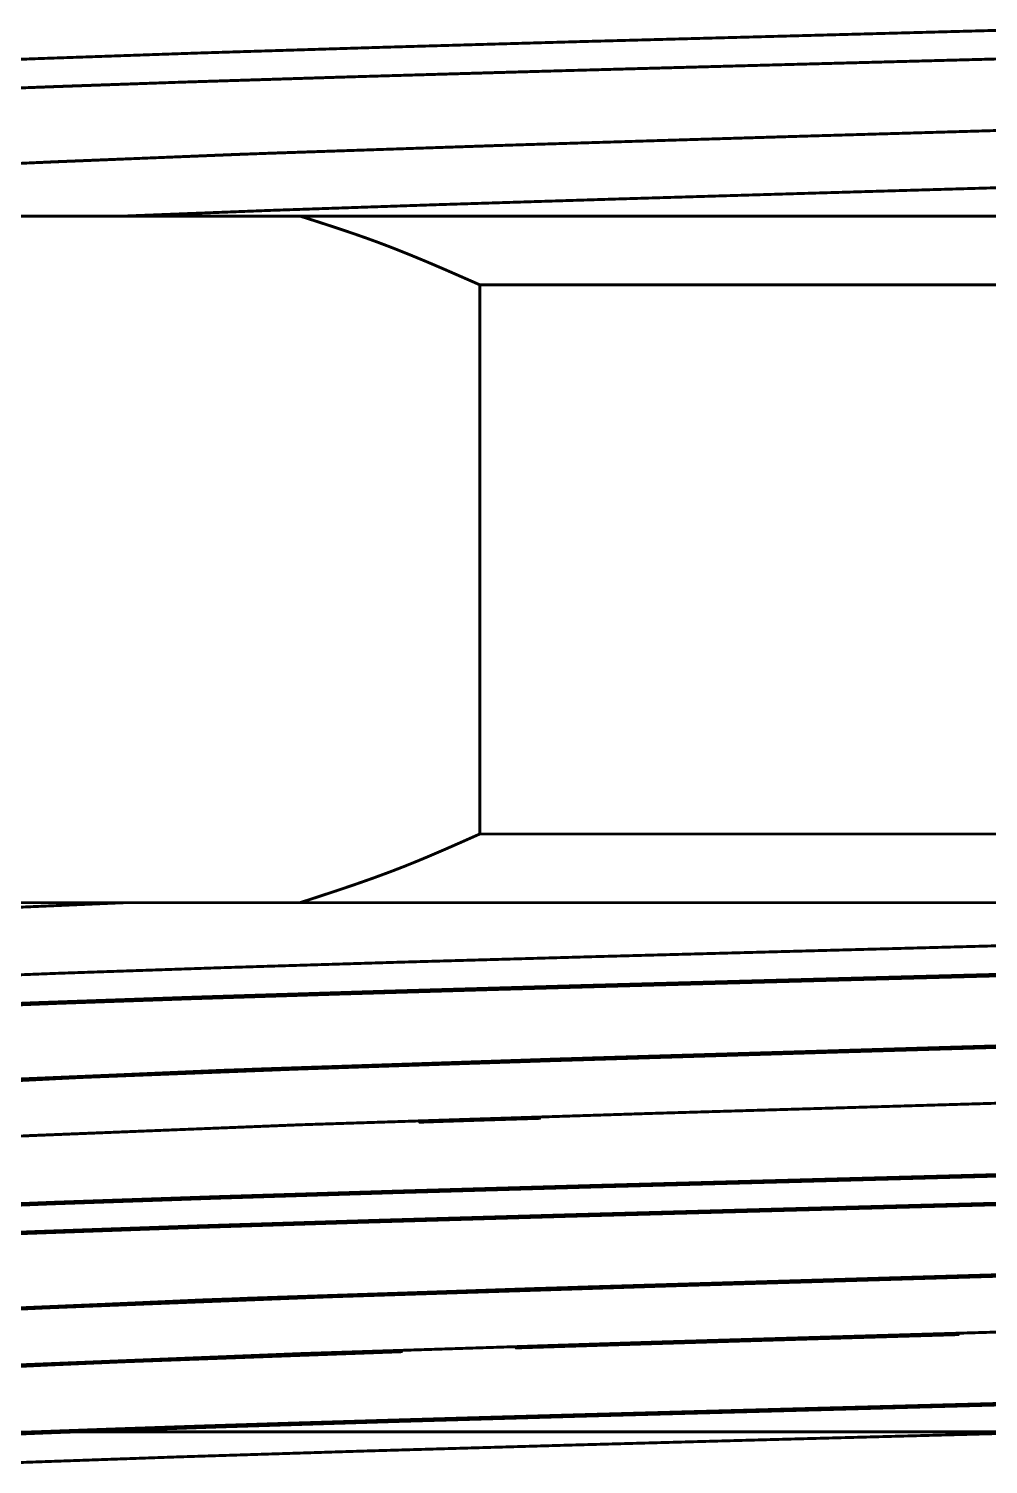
# Model space of a CAD drawing. Header units: inches. Extents: x 90 to 149.8, y 48.7 to 115.2.
# Drawn here: x 114.18 to 118.37, y 103.87 to 110.15 of the extents above; entities that cross this region are included whole.
import ezdxf

# ---------------------------------------------------------------- set-up
doc = ezdxf.new("R2010")
doc.units = ezdxf.units.IN
doc.layers.add('Mechanical 2', color=216, linetype='Continuous')

msp = doc.modelspace()

# ---------------------------------------------------------------- linework, layer by layer
at = {"layer": 'Mechanical 2', "const_width": 0.0127}
for points in [[(115.7151, 110.0645), (116.5849, 110.0895)], [(116.5849, 110.0895), (118.439, 110.1395)], [(114.1964, 110.0145), (114.9123, 110.0395)], [(114.9123, 110.0395), (115.7151, 110.0645)], [(113.5849, 109.9895), (114.1964, 110.0145)], [(115.6291, 109.9369), (116.5236, 109.9628)], [(116.2086, 109.954), (116.9318, 109.9742)], [(116.5236, 109.9628), (117.4685, 109.9886)], [(116.9318, 109.9742), (117.6793, 109.9944)], [(117.4685, 109.9886), (118.439, 110.0145)], [(117.6793, 109.9944), (118.439, 110.0146)], [(114.0838, 109.8852), (114.8087, 109.9111)], [(114.2979, 109.8934), (114.8808, 109.9136)], [(114.8087, 109.9111), (115.6291, 109.9369)], [(114.8808, 109.9136), (115.5213, 109.9338)], [(115.5213, 109.9338), (116.2086, 109.954)], [(113.7812, 109.8731), (114.2979, 109.8934)], [(117.4603, 109.6734), (118.7726, 109.7118)], [(117.5855, 109.677), (118.8676, 109.7145)], [(116.2048, 109.6349), (117.4603, 109.6734)], [(116.3506, 109.6395), (117.5855, 109.677)], [(114.1478, 109.5581), (115.0787, 109.5965)], [(114.2889, 109.5645), (115.2309, 109.602)], [(115.0787, 109.5965), (116.2048, 109.6349)], [(115.2309, 109.602), (116.3506, 109.6395)], [(115.9649, 109.3771), (116.7563, 109.4021)], [(115.9649, 109.3771), (116.7563, 109.4021)], [(116.7563, 109.4021), (117.5885, 109.427)], [(116.7563, 109.4021), (117.5885, 109.427)], [(117.5885, 109.427), (118.442, 109.452)], [(117.5885, 109.427), (118.442, 109.452)], [(114.592, 109.3271), (115.234, 109.3521)], [(114.592, 109.3271), (115.234, 109.3521)], [(115.234, 109.3521), (115.9649, 109.3771)], [(115.234, 109.3521), (115.9649, 109.3771)], [(111.2631, 109.327), (125.6149, 109.327)], [(115.3611, 109.327), (115.4406, 109.3015)], [(115.4406, 109.3015), (115.52, 109.2756)], [(115.52, 109.2756), (115.5992, 109.2489)], [(115.7567, 109.1914), (115.8349, 109.1604)], [(115.8349, 109.1604), (115.9129, 109.1281)], [(115.9129, 109.1281), (115.9906, 109.0949)], [(115.9906, 109.0949), (116.1457, 109.027)], [(116.1457, 109.027), (118.4542, 109.027)], [(116.1457, 106.627), (116.1457, 109.027)], [(115.9908, 106.5586), (116.0683, 106.5926)], [(116.0683, 106.5926), (116.1457, 106.627)], [(116.1457, 106.627), (118.4542, 106.627)], [(115.9131, 106.5253), (115.9908, 106.5586)], [(115.6781, 106.4337), (115.7568, 106.4627)], [(115.5199, 106.3791), (115.5991, 106.4059)], [(115.5991, 106.4059), (115.6781, 106.4337)], [(111.2631, 106.327), (125.6149, 106.327)], [(114.0425, 106.3032), (114.5936, 106.3271)], [(114.0515, 106.3036), (114.5936, 106.3271)], [(115.3611, 106.327), (115.5199, 106.3791)], [(116.6368, 106.0909), (118.439, 106.1395)], [(116.6368, 106.0909), (118.439, 106.1395)], [(115.7881, 106.0667), (116.6368, 106.0909)], [(115.7881, 106.0667), (116.6368, 106.0909)], [(113.6827, 105.9938), (114.2937, 106.0181)], [(113.6827, 105.9938), (114.2937, 106.0181)], [(114.2937, 106.0181), (115.001, 106.0424)], [(114.2937, 106.0181), (115.001, 106.0424)], [(115.001, 106.0424), (115.7881, 106.0667)], [(115.001, 106.0424), (115.7881, 106.0667)], [(117.4885, 105.9892), (118.439, 106.0145)], [(117.5004, 105.9895), (118.439, 106.0145)], [(117.6793, 105.988), (118.439, 106.0082)], [(115.5213, 105.9274), (116.2086, 105.9476)], [(115.683, 105.9385), (116.5621, 105.9639)], [(115.7151, 105.9395), (116.5849, 105.9645)], [(116.2086, 105.9476), (116.9318, 105.9678)], [(116.5621, 105.9639), (117.4885, 105.9892)], [(116.5849, 105.9645), (117.5004, 105.9895)], [(116.9318, 105.9678), (117.6793, 105.988)], [(113.5849, 105.8645), (114.1964, 105.8895)], [(113.7812, 105.8668), (114.2979, 105.887)], [(114.1541, 105.8879), (114.8735, 105.9132)], [(114.1964, 105.8895), (114.9123, 105.9145)], [(114.2979, 105.887), (114.8808, 105.9072)], [(114.8735, 105.9132), (115.683, 105.9385)], [(114.8808, 105.9072), (115.5213, 105.9274)], [(114.9123, 105.9145), (115.7151, 105.9395)], [(116.495, 105.6441), (118.163, 105.694)], [(116.6437, 105.6487), (118.2947, 105.6978)], [(117.6778, 105.6734), (118.9374, 105.7102)], [(118.163, 105.694), (119.858, 105.7439)], [(118.2947, 105.6978), (119.9593, 105.7469)], [(115.0165, 105.5942), (116.495, 105.6441)], [(115.1627, 105.5995), (116.6437, 105.6487)], [(115.3452, 105.5998), (116.4588, 105.6366)], [(116.4588, 105.6366), (117.6778, 105.6734)], [(113.8718, 105.5443), (115.0165, 105.5942)], [(113.9907, 105.5504), (115.1627, 105.5995)], [(114.3967, 105.563), (115.3452, 105.5998)], [(113.6637, 105.5261), (114.3967, 105.563)], [(116.8652, 105.4053), (118.5432, 105.4548)], [(116.9087, 105.4066), (118.5755, 105.4558)], [(115.3385, 105.3557), (116.8652, 105.4053)], [(115.3868, 105.3574), (116.9087, 105.4066)], [(116.1349, 105.3762), (116.1884, 105.3779)], [(116.1884, 105.3779), (116.2425, 105.3796)], [(116.2425, 105.3796), (116.2973, 105.3813)], [(116.2973, 105.3813), (116.4076, 105.3846)], [(114.1103, 105.3061), (115.3385, 105.3557)], [(114.1543, 105.3082), (115.3868, 105.3574)], [(115.8832, 105.3678), (115.9318, 105.3695)], [(115.9318, 105.3695), (115.9809, 105.3712)], [(115.9809, 105.3712), (116.0311, 105.3728)], [(116.0311, 105.3728), (116.0824, 105.3745)], [(116.0824, 105.3745), (116.1349, 105.3762)], [(116.6269, 105.0843), (118.439, 105.1331)], [(116.637, 105.091), (118.439, 105.1395)], [(116.637, 105.091), (118.439, 105.1395)], [(115.0013, 105.0424), (115.7884, 105.0667)], [(115.0013, 105.0424), (115.7884, 105.0667)], [(115.7741, 105.0599), (116.6269, 105.0843)], [(115.7884, 105.0667), (116.637, 105.091)], [(115.7884, 105.0667), (116.637, 105.091)], [(113.6638, 104.9866), (114.275, 105.011)], [(113.6831, 104.9939), (114.2941, 105.0181)], [(113.6831, 104.9939), (114.2941, 105.0181)], [(114.275, 105.011), (114.984, 105.0354)], [(114.2941, 105.0181), (115.0013, 105.0424)], [(114.2941, 105.0181), (115.0013, 105.0424)], [(114.984, 105.0354), (115.7741, 105.0599)], [(117.4726, 104.9824), (118.439, 105.0081)], [(117.5004, 104.9895), (118.439, 105.0145)], [(117.5004, 104.9895), (118.439, 105.0145)], [(114.9123, 104.9145), (115.7151, 104.9395)], [(114.9123, 104.9145), (115.7151, 104.9395)], [(115.6401, 104.9309), (116.5314, 104.9566)], [(115.7151, 104.9395), (116.5849, 104.9645)], [(115.7151, 104.9395), (116.5849, 104.9645)], [(116.5314, 104.9566), (117.4726, 104.9824)], [(116.5849, 104.9645), (117.5004, 104.9895)], [(116.5849, 104.9645), (117.5004, 104.9895)], [(113.5849, 104.8645), (114.1964, 104.8895)], [(113.5849, 104.8645), (114.1964, 104.8895)], [(114.098, 104.8794), (114.8218, 104.9051)], [(114.1964, 104.8895), (114.9123, 104.9145)], [(114.1964, 104.8895), (114.9123, 104.9145)], [(114.8218, 104.9051), (115.6401, 104.9309)], [(116.3812, 104.6405), (118.0184, 104.6897)], [(116.6027, 104.6474), (118.2405, 104.6962)], [(116.9837, 104.6527), (118.6172, 104.7009)], [(118.0184, 104.6897), (119.6955, 104.739)], [(118.2405, 104.6962), (119.8966, 104.745)], [(114.9395, 104.5913), (116.3812, 104.6405)], [(115.1366, 104.5986), (116.6027, 104.6474)], [(115.4824, 104.6046), (116.9837, 104.6527)], [(113.83, 104.542), (114.9395, 104.5913)], [(113.978, 104.5498), (115.1366, 104.5986)], [(114.2498, 104.5564), (115.4824, 104.6046)], [(116.9056, 104.4065), (118.5729, 104.4557)], [(116.9136, 104.4067), (118.6139, 104.4569)], [(117.839, 104.428), (118.2361, 104.4396)], [(115.3639, 104.3566), (116.9136, 104.4067)], [(115.3839, 104.3573), (116.9056, 104.4065)], [(116.3047, 104.3816), (116.4917, 104.3874)], [(116.4917, 104.3874), (116.6792, 104.3932)], [(116.6792, 104.3932), (116.8678, 104.399)], [(116.8678, 104.399), (117.2503, 104.4106)], [(117.2503, 104.4106), (117.4448, 104.4164)], [(117.4448, 104.4164), (117.6413, 104.4222)], [(117.6413, 104.4222), (117.839, 104.428)], [(114.1172, 104.3064), (115.3639, 104.3566)], [(114.1522, 104.308), (115.3839, 104.3573)], [(114.2476, 104.3062), (114.5884, 104.3209)], [(114.5884, 104.3209), (115.8044, 104.365)], [(113.9424, 104.2915), (114.2476, 104.3062)], [(116.6362, 104.0845), (118.439, 104.1331)], [(117.501, 104.1145), (118.439, 104.1395)], [(117.501, 104.1143), (118.439, 104.1393)], [(115.0001, 104.036), (115.7873, 104.0603)], [(115.3059, 104.0521), (115.7166, 104.0645)], [(115.306, 104.0519), (115.7167, 104.0644)], [(115.7166, 104.0645), (116.1442, 104.077)], [(115.7167, 104.0644), (116.1443, 104.0769)], [(115.7873, 104.0603), (116.6362, 104.0845)], [(116.1442, 104.077), (116.586, 104.0895)], [(116.1443, 104.0769), (116.586, 104.0894)], [(116.586, 104.0894), (117.0391, 104.1018)], [(116.586, 104.0895), (117.0392, 104.102)], [(117.0392, 104.102), (117.501, 104.1145)], [(117.0391, 104.1018), (117.501, 104.1143)], [(113.6296, 104.0025), (114.1964, 104.0145)], [(113.6367, 104.0026), (114.1964, 104.0145)], [(113.6817, 103.9874), (114.2927, 104.0117)], [(114.1985, 104.0144), (114.5437, 104.0269)], [(114.1985, 104.0146), (114.5439, 104.0271)], [(114.1985, 104.0145), (118.437, 104.0145)], [(114.2927, 104.0117), (115.0001, 104.036)], [(114.5437, 104.0269), (114.9141, 104.0394)], [(114.5439, 104.0271), (114.9141, 104.0396)], [(114.9141, 104.0396), (115.3059, 104.0521)], [(114.9141, 104.0394), (115.306, 104.0519)], [(117.4726, 103.9824), (118.439, 104.0081)], [(115.64, 103.9309), (116.5314, 103.9566)], [(116.5314, 103.9566), (117.4726, 103.9824)], [(114.0979, 103.8794), (114.8217, 103.9051)], [(114.8217, 103.9051), (115.64, 103.9309)]]:
    msp.add_lwpolyline(points, dxfattribs=at)
at = {"layer": 'Mechanical 2', "const_width": 0.00635}
for points in [[(116.5817, 110.0895, 1), (116.5881, 110.0895, 1)], [(116.5817, 110.0895, 1), (116.5881, 110.0895, 1)], [(114.9091, 110.0395, 1), (114.9155, 110.0395, 1)], [(114.9091, 110.0395, 1), (114.9155, 110.0395, 1)], [(115.7119, 110.0645, 1), (115.7182, 110.0645, 1)], [(115.7119, 110.0645, 1), (115.7182, 110.0645, 1)], [(114.1932, 110.0145, 1), (114.1995, 110.0145, 1)], [(114.1932, 110.0145, 1), (114.1995, 110.0145, 1)], [(116.5204, 109.9628, 1), (116.5268, 109.9628, 1)], [(116.5204, 109.9628, 1), (116.5268, 109.9628, 1)], [(116.9286, 109.9742, 1), (116.9349, 109.9742, 1)], [(116.9286, 109.9742, 1), (116.9349, 109.9742, 1)], [(117.4654, 109.9886, 1), (117.4717, 109.9886, 1)], [(117.4654, 109.9886, 1), (117.4717, 109.9886, 1)], [(117.6761, 109.9944, 1), (117.6825, 109.9944, 1)], [(117.6761, 109.9944, 1), (117.6825, 109.9944, 1)], [(114.8055, 109.9111, 1), (114.8118, 109.9111, 1)], [(114.8055, 109.9111, 1), (114.8118, 109.9111, 1)], [(114.8776, 109.9136, 1), (114.884, 109.9136, 1)], [(114.8776, 109.9136, 1), (114.884, 109.9136, 1)], [(115.5181, 109.9338, 1), (115.5244, 109.9338, 1)], [(115.5181, 109.9338, 1), (115.5244, 109.9338, 1)], [(115.626, 109.9369, 1), (115.6323, 109.9369, 1)], [(115.626, 109.9369, 1), (115.6323, 109.9369, 1)], [(116.2054, 109.954, 1), (116.2118, 109.954, 1)], [(116.2054, 109.954, 1), (116.2118, 109.954, 1)], [(114.2948, 109.8934, 1), (114.3011, 109.8934, 1)], [(114.2948, 109.8934, 1), (114.3011, 109.8934, 1)], [(117.4571, 109.6734, 1), (117.4634, 109.6734, 1)], [(117.4571, 109.6734, 1), (117.4634, 109.6734, 1)], [(117.5823, 109.677, 1), (117.5887, 109.677, 1)], [(117.5823, 109.677, 1), (117.5887, 109.677, 1)], [(115.0756, 109.5965, 1), (115.0819, 109.5965, 1)], [(115.0756, 109.5965, 1), (115.0819, 109.5965, 1)], [(115.2278, 109.602, 1), (115.2341, 109.602, 1)], [(115.2278, 109.602, 1), (115.2341, 109.602, 1)], [(116.2016, 109.6349, 1), (116.208, 109.6349, 1)], [(116.2016, 109.6349, 1), (116.208, 109.6349, 1)], [(116.3474, 109.6395, 1), (116.3538, 109.6395, 1)], [(116.3474, 109.6395, 1), (116.3538, 109.6395, 1)], [(114.2857, 109.5645, 1), (114.292, 109.5645, 1)], [(114.2857, 109.5645, 1), (114.292, 109.5645, 1)], [(116.7531, 109.4021, 1), (116.7595, 109.4021, 1)], [(116.7531, 109.4021, 1), (116.7595, 109.4021, 1)], [(116.7531, 109.4021, 1), (116.7595, 109.4021, 1)], [(116.7531, 109.4021, 1), (116.7595, 109.4021, 1)], [(117.5853, 109.427, 1), (117.5917, 109.427, 1)], [(117.5853, 109.427, 1), (117.5917, 109.427, 1)], [(117.5853, 109.427, 1), (117.5917, 109.427, 1)], [(117.5853, 109.427, 1), (117.5917, 109.427, 1)], [(115.2308, 109.3521, 1), (115.2371, 109.3521, 1)], [(115.2308, 109.3521, 1), (115.2371, 109.3521, 1)], [(115.2308, 109.3521, 1), (115.2371, 109.3521, 1)], [(115.2308, 109.3521, 1), (115.2371, 109.3521, 1)], [(115.9617, 109.3771, 1), (115.968, 109.3771, 1)], [(115.9617, 109.3771, 1), (115.968, 109.3771, 1)], [(115.9617, 109.3771, 1), (115.968, 109.3771, 1)], [(115.9617, 109.3771, 1), (115.968, 109.3771, 1)], [(114.5888, 109.3271, 1), (114.5952, 109.3271, 1)], [(114.5888, 109.3271, 1), (114.5952, 109.3271, 1)], [(115.358, 109.327, 1), (115.3643, 109.327, 1)], [(115.4374, 109.3015, 1), (115.4438, 109.3015, 1)], [(115.4374, 109.3015, 1), (115.4438, 109.3015, 1)], [(115.5168, 109.2756, 1), (115.5232, 109.2756, 1)], [(115.5168, 109.2756, 1), (115.5232, 109.2756, 1)], [(115.596, 109.2489, 1), (115.6024, 109.2489, 1)], [(115.596, 109.2489, 1), (115.6024, 109.2489, 1)], [(115.7535, 109.1914, 1), (115.7599, 109.1914, 1)], [(115.7535, 109.1914, 1), (115.7599, 109.1914, 1)], [(115.8318, 109.1604, 1), (115.8381, 109.1604, 1)], [(115.8318, 109.1604, 1), (115.8381, 109.1604, 1)], [(115.9097, 109.1281, 1), (115.9161, 109.1281, 1)], [(115.9097, 109.1281, 1), (115.9161, 109.1281, 1)], [(115.9874, 109.0949, 1), (115.9938, 109.0949, 1)], [(115.9874, 109.0949, 1), (115.9938, 109.0949, 1)], [(116.1425, 109.027, 1), (116.1489, 109.027, 1)], [(116.1425, 109.027, 1), (116.1489, 109.027, 1)], [(116.1425, 109.027, 1), (116.1489, 109.027, 1)], [(116.0651, 106.5926, 1), (116.0715, 106.5926, 1)], [(116.0651, 106.5926, 1), (116.0715, 106.5926, 1)], [(116.1425, 106.627, 1), (116.1489, 106.627, 1)], [(116.1425, 106.627, 1), (116.1489, 106.627, 1)], [(116.1425, 106.627, 1), (116.1489, 106.627, 1)], [(115.9099, 106.5253, 1), (115.9162, 106.5253, 1)], [(115.9099, 106.5253, 1), (115.9162, 106.5253, 1)], [(115.9876, 106.5586, 1), (115.9939, 106.5586, 1)], [(115.9876, 106.5586, 1), (115.9939, 106.5586, 1)], [(115.7536, 106.4627, 1), (115.7599, 106.4627, 1)], [(115.7536, 106.4627, 1), (115.7599, 106.4627, 1)], [(115.5959, 106.4059, 1), (115.6023, 106.4059, 1)], [(115.5959, 106.4059, 1), (115.6023, 106.4059, 1)], [(115.6749, 106.4337, 1), (115.6813, 106.4337, 1)], [(115.6749, 106.4337, 1), (115.6813, 106.4337, 1)], [(114.5904, 106.3271, 1), (114.5968, 106.3271, 1)], [(114.5904, 106.3271, 1), (114.5968, 106.3271, 1)], [(115.358, 106.327, 1), (115.3643, 106.327, 1)], [(115.5167, 106.3791, 1), (115.5231, 106.3791, 1)], [(115.5167, 106.3791, 1), (115.5231, 106.3791, 1)], [(116.6336, 106.0909, 1), (116.6399, 106.0909, 1)], [(116.6336, 106.0909, 1), (116.6399, 106.0909, 1)], [(116.6336, 106.0909, 1), (116.6399, 106.0909, 1)], [(116.6336, 106.0909, 1), (116.6399, 106.0909, 1)], [(114.2906, 106.0181, 1), (114.2969, 106.0181, 1)], [(114.2906, 106.0181, 1), (114.2969, 106.0181, 1)], [(114.2906, 106.0181, 1), (114.2969, 106.0181, 1)], [(114.2906, 106.0181, 1), (114.2969, 106.0181, 1)], [(114.9978, 106.0424, 1), (115.0042, 106.0424, 1)], [(114.9978, 106.0424, 1), (115.0042, 106.0424, 1)], [(114.9978, 106.0424, 1), (115.0042, 106.0424, 1)], [(114.9978, 106.0424, 1), (115.0042, 106.0424, 1)], [(115.7849, 106.0667, 1), (115.7913, 106.0667, 1)], [(115.7849, 106.0667, 1), (115.7913, 106.0667, 1)], [(115.7849, 106.0667, 1), (115.7913, 106.0667, 1)], [(115.7849, 106.0667, 1), (115.7913, 106.0667, 1)], [(116.2054, 105.9476, 1), (116.2118, 105.9476, 1)], [(116.2054, 105.9476, 1), (116.2118, 105.9476, 1)], [(116.5589, 105.9639, 1), (116.5652, 105.9639, 1)], [(116.5589, 105.9639, 1), (116.5652, 105.9639, 1)], [(116.5817, 105.9645, 1), (116.5881, 105.9645, 1)], [(116.5817, 105.9645, 1), (116.5881, 105.9645, 1)], [(116.9286, 105.9678, 1), (116.9349, 105.9678, 1)], [(116.9286, 105.9678, 1), (116.9349, 105.9678, 1)], [(117.4854, 105.9892, 1), (117.4917, 105.9892, 1)], [(117.4854, 105.9892, 1), (117.4917, 105.9892, 1)], [(117.4972, 105.9895, 1), (117.5036, 105.9895, 1)], [(117.4972, 105.9895, 1), (117.5036, 105.9895, 1)], [(117.6761, 105.988, 1), (117.6825, 105.988, 1)], [(117.6761, 105.988, 1), (117.6825, 105.988, 1)], [(114.1932, 105.8895, 1), (114.1995, 105.8895, 1)], [(114.1932, 105.8895, 1), (114.1995, 105.8895, 1)], [(114.2948, 105.887, 1), (114.3011, 105.887, 1)], [(114.2948, 105.887, 1), (114.3011, 105.887, 1)], [(114.8703, 105.9132, 1), (114.8767, 105.9132, 1)], [(114.8703, 105.9132, 1), (114.8767, 105.9132, 1)], [(114.8776, 105.9072, 1), (114.884, 105.9072, 1)], [(114.8776, 105.9072, 1), (114.884, 105.9072, 1)], [(114.9091, 105.9145, 1), (114.9155, 105.9145, 1)], [(114.9091, 105.9145, 1), (114.9155, 105.9145, 1)], [(115.5181, 105.9274, 1), (115.5244, 105.9274, 1)], [(115.5181, 105.9274, 1), (115.5244, 105.9274, 1)], [(115.6798, 105.9385, 1), (115.6862, 105.9385, 1)], [(115.6798, 105.9385, 1), (115.6862, 105.9385, 1)], [(115.7119, 105.9395, 1), (115.7182, 105.9395, 1)], [(115.7119, 105.9395, 1), (115.7182, 105.9395, 1)], [(118.1599, 105.694, 1), (118.1662, 105.694, 1)], [(118.1599, 105.694, 1), (118.1662, 105.694, 1)], [(118.2916, 105.6978, 1), (118.2979, 105.6978, 1)], [(118.2916, 105.6978, 1), (118.2979, 105.6978, 1)], [(116.4557, 105.6366, 1), (116.462, 105.6366, 1)], [(116.4557, 105.6366, 1), (116.462, 105.6366, 1)], [(116.4918, 105.6441, 1), (116.4982, 105.6441, 1)], [(116.4918, 105.6441, 1), (116.4982, 105.6441, 1)], [(116.6405, 105.6487, 1), (116.6469, 105.6487, 1)], [(116.6405, 105.6487, 1), (116.6469, 105.6487, 1)], [(117.6746, 105.6734, 1), (117.681, 105.6734, 1)], [(117.6746, 105.6734, 1), (117.681, 105.6734, 1)], [(115.0134, 105.5942, 1), (115.0197, 105.5942, 1)], [(115.0134, 105.5942, 1), (115.0197, 105.5942, 1)], [(115.1595, 105.5995, 1), (115.1659, 105.5995, 1)], [(115.1595, 105.5995, 1), (115.1659, 105.5995, 1)], [(115.342, 105.5998, 1), (115.3484, 105.5998, 1)], [(115.342, 105.5998, 1), (115.3484, 105.5998, 1)], [(114.3935, 105.563, 1), (114.3998, 105.563, 1)], [(114.3935, 105.563, 1), (114.3998, 105.563, 1)], [(116.1852, 105.3779, 1), (116.1915, 105.3779, 1)], [(116.1852, 105.3779, 1), (116.1915, 105.3779, 1)], [(116.2394, 105.3796, 1), (116.2457, 105.3796, 1)], [(116.2394, 105.3796, 1), (116.2457, 105.3796, 1)], [(116.2941, 105.3813, 1), (116.3004, 105.3813, 1)], [(116.2941, 105.3813, 1), (116.3004, 105.3813, 1)], [(116.4045, 105.3846, 1), (116.4108, 105.3846, 1)], [(116.862, 105.4053, 1), (116.8683, 105.4053, 1)], [(116.862, 105.4053, 1), (116.8683, 105.4053, 1)], [(116.9055, 105.4066, 1), (116.9118, 105.4066, 1)], [(116.9055, 105.4066, 1), (116.9118, 105.4066, 1)], [(115.3354, 105.3557, 1), (115.3417, 105.3557, 1)], [(115.3354, 105.3557, 1), (115.3417, 105.3557, 1)], [(115.3837, 105.3574, 1), (115.39, 105.3574, 1)], [(115.3837, 105.3574, 1), (115.39, 105.3574, 1)], [(115.8801, 105.3678, 1), (115.8864, 105.3678, 1)], [(115.9287, 105.3695, 1), (115.935, 105.3695, 1)], [(115.9287, 105.3695, 1), (115.935, 105.3695, 1)], [(115.9778, 105.3712, 1), (115.9841, 105.3712, 1)], [(115.9778, 105.3712, 1), (115.9841, 105.3712, 1)], [(116.0279, 105.3728, 1), (116.0342, 105.3728, 1)], [(116.0279, 105.3728, 1), (116.0342, 105.3728, 1)], [(116.0793, 105.3745, 1), (116.0856, 105.3745, 1)], [(116.0793, 105.3745, 1), (116.0856, 105.3745, 1)], [(116.1318, 105.3762, 1), (116.1381, 105.3762, 1)], [(116.1318, 105.3762, 1), (116.1381, 105.3762, 1)], [(115.7852, 105.0667, 1), (115.7916, 105.0667, 1)], [(115.7852, 105.0667, 1), (115.7916, 105.0667, 1)], [(115.7852, 105.0667, 1), (115.7916, 105.0667, 1)], [(115.7852, 105.0667, 1), (115.7916, 105.0667, 1)], [(116.6237, 105.0843, 1), (116.63, 105.0843, 1)], [(116.6237, 105.0843, 1), (116.63, 105.0843, 1)], [(116.6338, 105.091, 1), (116.6402, 105.091, 1)], [(116.6338, 105.091, 1), (116.6402, 105.091, 1)], [(116.6338, 105.091, 1), (116.6402, 105.091, 1)], [(116.6338, 105.091, 1), (116.6402, 105.091, 1)], [(114.2718, 105.011, 1), (114.2781, 105.011, 1)], [(114.2718, 105.011, 1), (114.2781, 105.011, 1)], [(114.2909, 105.0181, 1), (114.2973, 105.0181, 1)], [(114.2909, 105.0181, 1), (114.2973, 105.0181, 1)], [(114.2909, 105.0181, 1), (114.2973, 105.0181, 1)], [(114.2909, 105.0181, 1), (114.2973, 105.0181, 1)], [(114.9808, 105.0354, 1), (114.9871, 105.0354, 1)], [(114.9808, 105.0354, 1), (114.9871, 105.0354, 1)], [(114.9982, 105.0424, 1), (115.0045, 105.0424, 1)], [(114.9982, 105.0424, 1), (115.0045, 105.0424, 1)], [(114.9982, 105.0424, 1), (115.0045, 105.0424, 1)], [(114.9982, 105.0424, 1), (115.0045, 105.0424, 1)], [(115.7709, 105.0599, 1), (115.7773, 105.0599, 1)], [(115.7709, 105.0599, 1), (115.7773, 105.0599, 1)], [(115.7119, 104.9395, 1), (115.7182, 104.9395, 1)], [(115.7119, 104.9395, 1), (115.7182, 104.9395, 1)], [(115.7119, 104.9395, 1), (115.7182, 104.9395, 1)], [(115.7119, 104.9395, 1), (115.7182, 104.9395, 1)], [(116.5282, 104.9566, 1), (116.5346, 104.9566, 1)], [(116.5282, 104.9566, 1), (116.5346, 104.9566, 1)], [(116.5817, 104.9645, 1), (116.5881, 104.9645, 1)], [(116.5817, 104.9645, 1), (116.5881, 104.9645, 1)], [(116.5817, 104.9645, 1), (116.5881, 104.9645, 1)], [(116.5817, 104.9645, 1), (116.5881, 104.9645, 1)], [(117.4694, 104.9824, 1), (117.4758, 104.9824, 1)], [(117.4694, 104.9824, 1), (117.4758, 104.9824, 1)], [(117.4972, 104.9895, 1), (117.5036, 104.9895, 1)], [(117.4972, 104.9895, 1), (117.5036, 104.9895, 1)], [(117.4972, 104.9895, 1), (117.5036, 104.9895, 1)], [(117.4972, 104.9895, 1), (117.5036, 104.9895, 1)], [(114.1932, 104.8895, 1), (114.1995, 104.8895, 1)], [(114.1932, 104.8895, 1), (114.1995, 104.8895, 1)], [(114.1932, 104.8895, 1), (114.1995, 104.8895, 1)], [(114.1932, 104.8895, 1), (114.1995, 104.8895, 1)], [(114.8186, 104.9051, 1), (114.825, 104.9051, 1)], [(114.8186, 104.9051, 1), (114.825, 104.9051, 1)], [(114.9091, 104.9145, 1), (114.9155, 104.9145, 1)], [(114.9091, 104.9145, 1), (114.9155, 104.9145, 1)], [(114.9091, 104.9145, 1), (114.9155, 104.9145, 1)], [(114.9091, 104.9145, 1), (114.9155, 104.9145, 1)], [(115.6369, 104.9309, 1), (115.6432, 104.9309, 1)], [(115.6369, 104.9309, 1), (115.6432, 104.9309, 1)], [(118.0152, 104.6897, 1), (118.0215, 104.6897, 1)], [(118.0152, 104.6897, 1), (118.0215, 104.6897, 1)], [(118.2373, 104.6962, 1), (118.2437, 104.6962, 1)], [(118.2373, 104.6962, 1), (118.2437, 104.6962, 1)], [(116.378, 104.6405, 1), (116.3844, 104.6405, 1)], [(116.378, 104.6405, 1), (116.3844, 104.6405, 1)], [(116.5996, 104.6474, 1), (116.6059, 104.6474, 1)], [(116.5996, 104.6474, 1), (116.6059, 104.6474, 1)], [(116.9805, 104.6527, 1), (116.9869, 104.6527, 1)], [(116.9805, 104.6527, 1), (116.9869, 104.6527, 1)], [(114.9363, 104.5913, 1), (114.9426, 104.5913, 1)], [(114.9363, 104.5913, 1), (114.9426, 104.5913, 1)], [(115.1335, 104.5986, 1), (115.1398, 104.5986, 1)], [(115.1335, 104.5986, 1), (115.1398, 104.5986, 1)], [(115.4792, 104.6046, 1), (115.4855, 104.6046, 1)], [(115.4792, 104.6046, 1), (115.4855, 104.6046, 1)], [(114.2467, 104.5564, 1), (114.253, 104.5564, 1)], [(114.2467, 104.5564, 1), (114.253, 104.5564, 1)], [(118.233, 104.4396, 1), (118.2393, 104.4396, 1)], [(116.3015, 104.3816, 1), (116.3078, 104.3816, 1)], [(116.4885, 104.3874, 1), (116.4949, 104.3874, 1)], [(116.4885, 104.3874, 1), (116.4949, 104.3874, 1)], [(116.6761, 104.3932, 1), (116.6824, 104.3932, 1)], [(116.6761, 104.3932, 1), (116.6824, 104.3932, 1)], [(116.8646, 104.399, 1), (116.871, 104.399, 1)], [(116.8646, 104.399, 1), (116.871, 104.399, 1)], [(116.9024, 104.4065, 1), (116.9088, 104.4065, 1)], [(116.9024, 104.4065, 1), (116.9088, 104.4065, 1)], [(116.9104, 104.4067, 1), (116.9168, 104.4067, 1)], [(116.9104, 104.4067, 1), (116.9168, 104.4067, 1)], [(117.2471, 104.4106, 1), (117.2534, 104.4106, 1)], [(117.2471, 104.4106, 1), (117.2534, 104.4106, 1)], [(117.4417, 104.4164, 1), (117.448, 104.4164, 1)], [(117.4417, 104.4164, 1), (117.448, 104.4164, 1)], [(117.6381, 104.4222, 1), (117.6444, 104.4222, 1)], [(117.6381, 104.4222, 1), (117.6444, 104.4222, 1)], [(117.8358, 104.428, 1), (117.8422, 104.428, 1)], [(117.8358, 104.428, 1), (117.8422, 104.428, 1)], [(114.5853, 104.3209, 1), (114.5916, 104.3209, 1)], [(114.5853, 104.3209, 1), (114.5916, 104.3209, 1)], [(115.3607, 104.3566, 1), (115.3671, 104.3566, 1)], [(115.3607, 104.3566, 1), (115.3671, 104.3566, 1)], [(115.3808, 104.3573, 1), (115.3871, 104.3573, 1)], [(115.3808, 104.3573, 1), (115.3871, 104.3573, 1)], [(115.8012, 104.365, 1), (115.8075, 104.365, 1)], [(114.2444, 104.3062, 1), (114.2508, 104.3062, 1)], [(114.2444, 104.3062, 1), (114.2508, 104.3062, 1)], [(115.7134, 104.0645, 1), (115.7198, 104.0645, 1)], [(115.7134, 104.0645, 1), (115.7198, 104.0645, 1)], [(115.7136, 104.0644, 1), (115.7199, 104.0644, 1)], [(115.7136, 104.0644, 1), (115.7199, 104.0644, 1)], [(115.7842, 104.0603, 1), (115.7905, 104.0603, 1)], [(115.7842, 104.0603, 1), (115.7905, 104.0603, 1)], [(116.1411, 104.077, 1), (116.1474, 104.077, 1)], [(116.1411, 104.077, 1), (116.1474, 104.077, 1)], [(116.1411, 104.0769, 1), (116.1474, 104.0769, 1)], [(116.1411, 104.0769, 1), (116.1474, 104.0769, 1)], [(116.5828, 104.0894, 1), (116.5891, 104.0894, 1)], [(116.5828, 104.0894, 1), (116.5891, 104.0894, 1)], [(116.5829, 104.0895, 1), (116.5892, 104.0895, 1)], [(116.5829, 104.0895, 1), (116.5892, 104.0895, 1)], [(116.6331, 104.0845, 1), (116.6394, 104.0845, 1)], [(116.6331, 104.0845, 1), (116.6394, 104.0845, 1)], [(117.036, 104.102, 1), (117.0424, 104.102, 1)], [(117.036, 104.102, 1), (117.0424, 104.102, 1)], [(117.0359, 104.1018, 1), (117.0423, 104.1018, 1)], [(117.0359, 104.1018, 1), (117.0423, 104.1018, 1)], [(117.4978, 104.1145, 1), (117.5041, 104.1145, 1)], [(117.4978, 104.1145, 1), (117.5041, 104.1145, 1)], [(117.4978, 104.1143, 1), (117.5041, 104.1143, 1)], [(117.4978, 104.1143, 1), (117.5041, 104.1143, 1)], [(114.1932, 104.0145, 1), (114.1996, 104.0145, 1)], [(114.1932, 104.0145, 1), (114.1996, 104.0145, 1)], [(114.1953, 104.0144, 1), (114.2017, 104.0144, 1)], [(114.1954, 104.0145, 1), (114.2017, 104.0145, 1)], [(114.1954, 104.0146, 1), (114.2017, 104.0146, 1)], [(114.2895, 104.0117, 1), (114.2959, 104.0117, 1)], [(114.2895, 104.0117, 1), (114.2959, 104.0117, 1)], [(114.5405, 104.0269, 1), (114.5469, 104.0269, 1)], [(114.5405, 104.0269, 1), (114.5469, 104.0269, 1)], [(114.5407, 104.0271, 1), (114.547, 104.0271, 1)], [(114.5407, 104.0271, 1), (114.547, 104.0271, 1)], [(114.9109, 104.0396, 1), (114.9173, 104.0396, 1)], [(114.9109, 104.0396, 1), (114.9173, 104.0396, 1)], [(114.9109, 104.0394, 1), (114.9172, 104.0394, 1)], [(114.9109, 104.0394, 1), (114.9172, 104.0394, 1)], [(114.9969, 104.036, 1), (115.0032, 104.036, 1)], [(114.9969, 104.036, 1), (115.0032, 104.036, 1)], [(115.3027, 104.0521, 1), (115.3091, 104.0521, 1)], [(115.3027, 104.0521, 1), (115.3091, 104.0521, 1)], [(115.3028, 104.0519, 1), (115.3092, 104.0519, 1)], [(115.3028, 104.0519, 1), (115.3092, 104.0519, 1)], [(116.5282, 103.9566, 1), (116.5346, 103.9566, 1)], [(116.5282, 103.9566, 1), (116.5346, 103.9566, 1)], [(117.4694, 103.9824, 1), (117.4757, 103.9824, 1)], [(117.4694, 103.9824, 1), (117.4757, 103.9824, 1)], [(114.8186, 103.9051, 1), (114.8249, 103.9051, 1)], [(114.8186, 103.9051, 1), (114.8249, 103.9051, 1)], [(115.6368, 103.9309, 1), (115.6432, 103.9309, 1)], [(115.6368, 103.9309, 1), (115.6432, 103.9309, 1)]]:
    msp.add_lwpolyline(points, format="xyb", close=True, dxfattribs=at)
at = {"layer": 'Mechanical 2', "const_width": 0.0127}
for points in [[(113.5751, 109.527, -0.004623), (114.2889, 109.5645)], [(115.5992, 109.2489, -0.009575), (115.7567, 109.1914)], [(115.9131, 106.5253, -0.009219), (115.7568, 106.4627)], [(113.3998, 104.5083, -0.007513), (114.2498, 104.5564)]]:
    msp.add_lwpolyline(points, format="xyb", dxfattribs=at)

doc.saveas('drawing.dxf')
